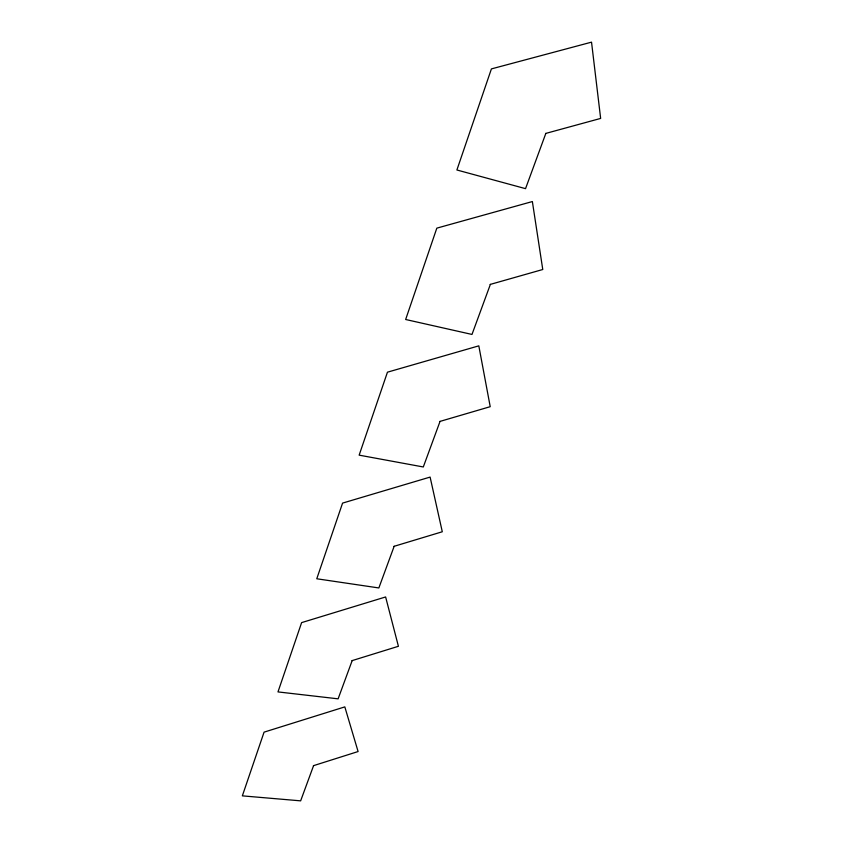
<?xml version="1.0" encoding="UTF-8"?>
<svg xmlns="http://www.w3.org/2000/svg" width="843" height="843" viewBox="0 0 843 843"><rect width="100%" height="100%" fill="white"/><g stroke="black" fill="none" stroke-linecap="round" stroke-linejoin="round"><path stroke-width="1.26" d="M313.575 765.655L300.645 800.85L242.352 795.855L264.07 732.145L344.819 706.887L358.096 751.545L313.438 765.686M352.163 660.627L338.117 698.836L277.979 691.913L301.615 622.619L385.62 596.96L398.412 646.286L352.016 660.649M394.155 546.306L378.855 587.95L316.768 578.772L342.574 503.102L430.109 477.085L442.29 531.764L394.008 546.338M440.035 421.416L423.302 466.969L359.15 455.146L387.453 372.184L478.813 345.851L490.215 406.684L439.877 421.437M490.363 284.407L471.985 334.439L405.652 319.497L436.822 228.147L532.365 201.551L542.766 269.507L490.204 284.428M545.821 133.426L525.537 188.653L456.895 169.991L491.406 68.905L591.533 42.15L600.648 118.42L545.653 133.447"/></g></svg>
